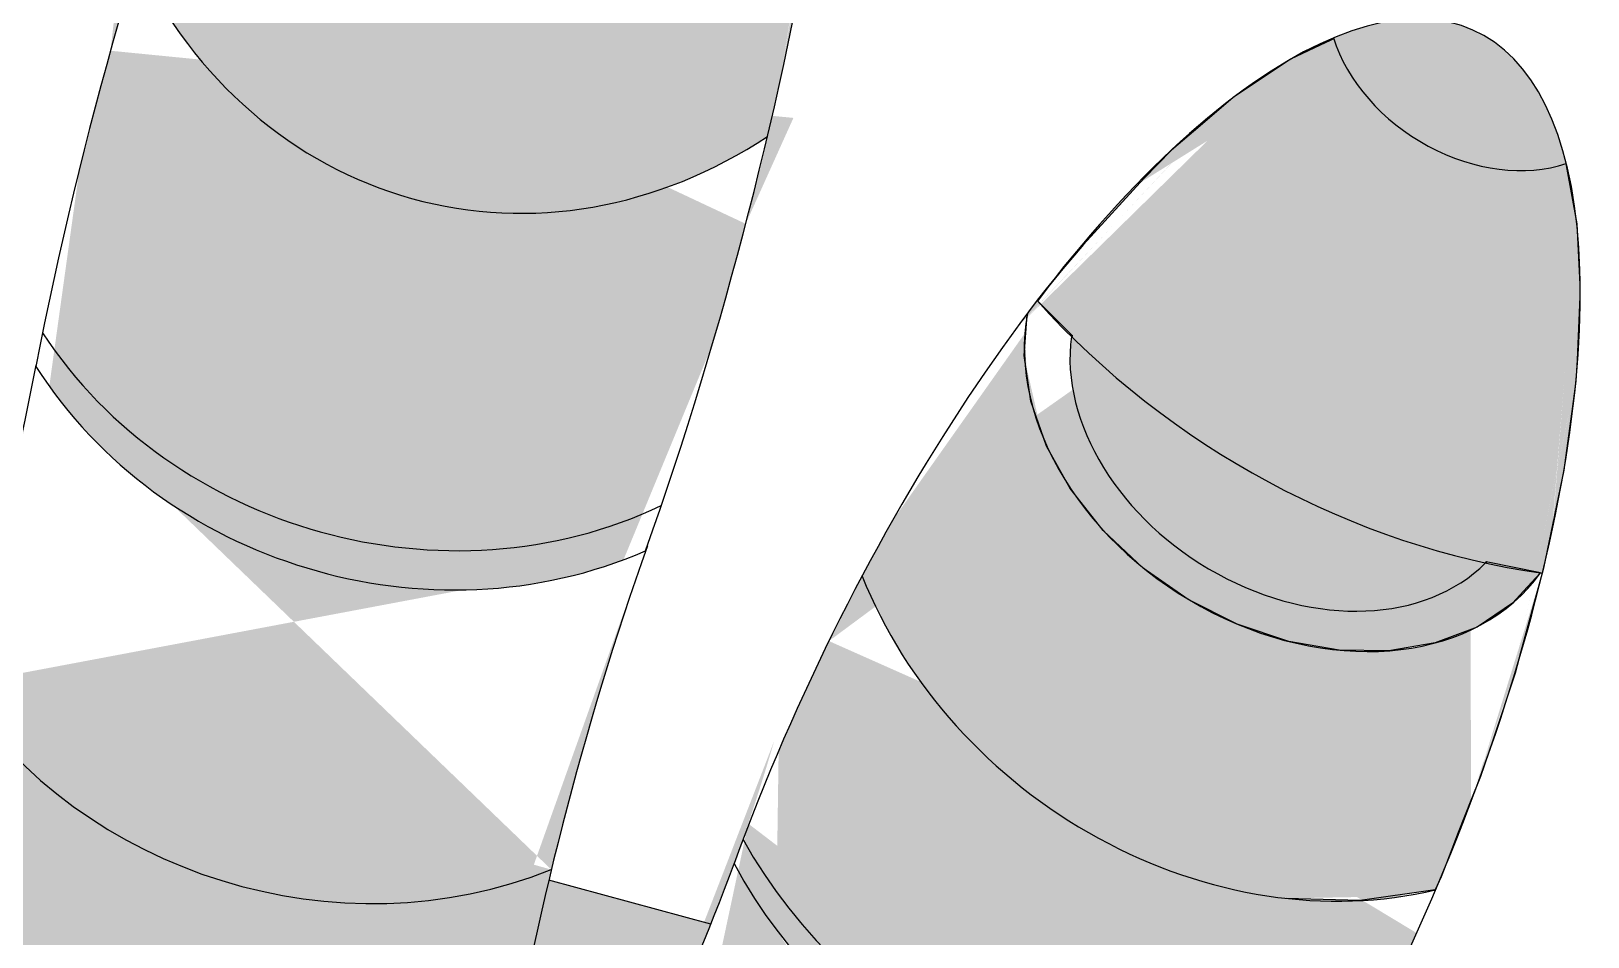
# Model space of a CAD drawing. Header units: inches. Extents: x 17.7 to 32.9, y 22.3 to 43.
# Drawn here: x 30.564 to 32.928, y 34.997 to 36.371 of the extents above; entities that cross this region are included whole.
import ezdxf

# ---------------------------------------------------------------- set-up
doc = ezdxf.new("R2010")
doc.units = ezdxf.units.IN
doc.header["$MEASUREMENT"] = 0

msp = doc.modelspace()

# ---------------------------------------------------------------- hatches: boundary and pattern name
h = msp.add_hatch(color=256)
h.set_gradient(color1=(153, 0, 3), color2=(56, 0, 1), rotation=165.00000000000003, tint=1, name='SPHERICAL')
edge = h.paths.add_edge_path()
edge.add_ellipse((31.15244933319133, 36.15616721486757), major_axis=(0.4575813577020323, 1.695765107874193), ratio=0.2846704711547859, start_angle=336.2757587215791, end_angle=383.7242412784213)
edge.add_arc((31.61003069089336, 37.85193232274175), 0.2500000000000012, 201.3206663573023, 308.4775185502756)
h.paths.add_polyline_path([(31.70544646260337, 36.85646438864667), (31.7054550350507, 36.85649563739099, -0.1854926248797012), (31.01439048799686, 37.04868096190045), (31.01438044245795, 37.04865144880419, 0.7780486543594181)])
edge = h.paths.add_edge_path()
edge.add_ellipse((31.15244933319133, 36.15616721486757), major_axis=(0.4575813577020323, 1.695765107874193), ratio=0.2846704711547859, start_angle=257.1263767518266, end_angle=276.2545685763989)
edge.add_ellipse((31.35005538547125, 36.88620886306467), major_axis=(-0.1898442475878472, -0.7736247227550257), ratio=0.8787592097383853, start_angle=313.232463481365, end_angle=403.6701154502542, ccw=False)
edge.add_ellipse((31.15244933319133, 36.15616721486757), major_axis=(0.4575813577020323, 1.695765107874193), ratio=0.2846704711547859, start_angle=443.4897693583332, end_angle=462.6025465902358)
edge.add_ellipse((31.17321064610989, 36.21554749682966), major_axis=(0.6761249393011375, -0.1812596658251167), ratio=0.8962577071082962, start_angle=225.1986090070495, end_angle=313.5301037131876)
edge = h.paths.add_edge_path()
edge.add_ellipse((31.04476774858257, 35.6801220633084), major_axis=(0.6761249393011375, -0.1812596658251167), ratio=0.8962577071082962, start_angle=225.2517149425126, end_angle=309.9203041082171, ccw=False)
edge.add_line((30.45340335527382, 35.3773552271094), (30.45190571294601, 35.37731766018275))
edge.add_arc((25.66293116787537, 36.81457992110303), 5.000000000000012, 338.6843756718105, 343.2945006401133, ccw=False)
edge.add_arc((30.78668791482798, 34.81530085152374), 0.500000000000001, 158.684375691349, 170.6691163212436)
edge.add_line((30.29330368230155, 34.89636871873576), (30.29330361652599, 34.89636831842049))
edge.add_arc((30.7866878628584, 34.81530053523169), 0.5000000000001416, 170.6691260787033, 350.6691260787371)
edge.add_arc((36.21391405424129, 33.92355176592049), 4.999999999999993, 166.4024655129901, 170.6690894491677, ccw=False)
h = msp.add_hatch(color=256)
h.set_gradient(color1=(214, 0, 4), color2=(173, 0, 3), rotation=149.99999999999997, tint=1, name='INVSPHERICAL')
edge = h.paths.add_edge_path()
edge.add_ellipse((31.15244933319133, 36.15616721486757), major_axis=(0.4575813577020323, 1.695765107874193), ratio=0.2846704711547859, start_angle=299.1933650738849, end_angle=336.2757587215791)
edge.add_arc((31.61003069089337, 37.85193232274175), 0.2500000000000011, 201.3206663573004, 308.4775185502727, ccw=False)
edge.add_ellipse((31.15244933319133, 36.15616721486757), major_axis=(0.4575813577020323, 1.695765107874193), ratio=0.2846704711547859, start_angle=383.7242412784213, end_angle=420.8066349261153)
edge.add_arc((31.61003069089335, 37.85193232274177), 1, 229.0189952590085, 275.475743900474)
edge.add_line((31.7054550350507, 36.85649563739099), (31.70581400566071, 36.85780417629172))
edge.add_line((31.70581400566071, 36.85780417629172), (31.70663928195448, 36.85660987241062))
edge.add_arc((31.61003069089334, 37.85193232274175), 1, 275.5439112043618, 280.7791896485699)
edge = h.paths.add_edge_path()
edge.add_ellipse((31.15244933319133, 36.15616721486757), major_axis=(0.4575813577020323, 1.695765107874193), ratio=0.2846704711547859, start_angle=276.2545685763989, end_angle=299.1933650738849)
edge.add_arc((31.61003069089385, 37.85193232274185), 1, 280.59820804842445, 280.77918964854007, ccw=False)
edge.add_arc((31.38428363716127, 37.04018820189376), 0.4440000000000009, 176.4760793437686, 337.320323297194, ccw=False)
edge.add_ellipse((31.15244933319133, 36.15616721486757), major_axis=(0.4575813577020323, 1.695765107874193), ratio=0.2846704711547859, start_angle=421.9926030537786, end_angle=443.4897693583332)
edge.add_ellipse((31.35005538547125, 36.88620886306467), major_axis=(-0.1898442475878472, -0.7736247227550257), ratio=0.8787592097383853, start_angle=313.2324634813651, end_angle=403.6701154502542)
edge = h.paths.add_edge_path()
edge.add_ellipse((31.16888684988817, 36.15592934665082), major_axis=(0.6761249393011375, -0.1812596658251167), ratio=0.8962577071082962, start_angle=224.2885867591593, end_angle=311.689469456595, ccw=False)
edge.add_arc((25.66293116787539, 36.81457992110309), 5.000000000000012, 343.3135159560713, 349.0234120231652, ccw=False)
edge.add_ellipse((31.04476774858257, 35.6801220633084), major_axis=(0.6761249393011375, -0.1812596658251167), ratio=0.8962577071082962, start_angle=225.1986090070495, end_angle=225.2517149425126)
edge.add_ellipse((31.04476774858257, 35.6801220633084), major_axis=(0.6761249393011375, -0.1812596658251167), ratio=0.8962577071082962, start_angle=225.2517149425126, end_angle=309.9203041082171)
edge.add_arc((36.21391405424141, 33.92355176592101), 4.999999999999993, 160.6182262500479, 166.4024655129972, ccw=False)
h = msp.add_hatch(color=256)
h.set_gradient(color1=(148, 0, 2), color2=(77, 0, 1), tint=1)
edge = h.paths.add_edge_path()
edge.add_line((28.80901037466554, 37.33915419552921), (28.80897737980947, 37.33922010546117))
edge.add_arc((28.29999999999997, 38.19999999999998), 1.000000000000001, 295.4763103457643, 300.5957375051677, ccw=False)
edge.add_arc((28.3655, 37.36000000000001), 0.3700000000000004, 198.6836931100809, 350.2336759493178, ccw=False)
edge.add_arc((28.29999999999989, 38.20000000000003), 1.000000000000001, 249.0189952590137, 253.44105871364349, ccw=False)
edge.add_ellipse((28.45, 36.45), major_axis=(-0.1500000000000022, 1.75), ratio=0.2846704711547859, start_angle=420.8066349261153, end_angle=421.9926030537781)
edge.add_arc((28.3655, 37.36), 0.4440000000000017, 196.4760793437671, 357.3089733168735)
edge = h.paths.add_edge_path()
edge.add_ellipse((29.98218565656081, 37.5364072560449), major_axis=(0.06810481528101389, 0.3862416007313854), ratio=0.9433962264150799, start_angle=108.6836931100843, end_angle=260.2328243998436, ccw=False)
edge.add_ellipse((30.07229708613315, 38.42465403496416), major_axis=(0.1840670683269429, 1.043896218192941), ratio=0.943396226415092, start_angle=159.0189952590085, end_angle=163.4410587136366, ccw=False)
edge.add_ellipse((29.89790087951283, 36.57178842647647), major_axis=(0.17582822830463, 1.852737429251853), ratio=0.2687706231377064, start_angle=420.9713209795909, end_angle=422.1572891072536)
edge.add_line((29.53970692185335, 37.47888896348523), (29.53987814525895, 37.47798018206739))
edge.add_line((29.53987814525895, 37.47798018206739), (29.53989915317787, 37.47797870195097))
edge.add_line((29.53989915317787, 37.47797870195097), (29.53988806418965, 37.47792753657845))
edge.add_line((29.53988806418965, 37.47792753657845), (29.54073237230993, 37.47344630617594))
edge.add_line((29.54073237230993, 37.47344630617594), (29.5554241931576, 37.39490481891841))
edge.add_ellipse((29.98218565656081, 37.5364072560449), major_axis=(0.08172577833717275, 0.4634899208776639), ratio=0.9433962264150948, start_angle=116.9717150675466, end_angle=117.3746005579184)
edge.add_line((29.55631707548966, 37.39175783463553), (29.58677715716529, 37.31288479458861))
edge.add_ellipse((29.98218565656081, 37.5364072560449), major_axis=(0.08172577833717275, 0.4634899208776639), ratio=0.9433962264150948, start_angle=127.8508675907438, end_angle=128.0052724763748)
edge.add_line((29.58732773086799, 37.31177185509562), (29.63111518157274, 37.24053236703319))
edge.add_ellipse((29.98218565656081, 37.5364072560449), major_axis=(0.08172577833717275, 0.4634899208776639), ratio=0.9433962264150948, start_angle=138.473203822849, end_angle=138.9218991803102)
edge.add_line((29.63326515388627, 37.23768307316853), (29.68753154924807, 37.17827829535217))
edge.add_ellipse((29.98218565656081, 37.5364072560449), major_axis=(0.08172577833717275, 0.4634899208776639), ratio=0.9433962264150948, start_angle=149.1034751489639, end_angle=149.8456200048022)
edge.add_line((29.69187257634276, 37.17436875319262), (29.75262826429327, 37.12919455451112))
edge.add_ellipse((29.98218565656081, 37.5364072560449), major_axis=(0.08172577833717275, 0.4634899208776639), ratio=0.9433962264150948, start_angle=159.518449096203, end_angle=160.8895372113059)
edge.add_line((29.76181086145136, 37.12370239715899), (29.82846915049067, 37.09234481316584))
edge.add_ellipse((29.98218565656081, 37.5364072560449), major_axis=(0.08172577833717275, 0.4634899208776639), ratio=0.9433962264150948, start_angle=170.3705186679232, end_angle=171.5586115724952)
edge.add_line((29.83715731592168, 37.08925659487245), (29.90921560487741, 37.07146892955828))
edge.add_ellipse((29.98218565656081, 37.5364072560449), major_axis=(0.08172577833717275, 0.4634899208776639), ratio=0.9433962264150948, start_angle=181.1452460345407, end_angle=182.2238138032959)
edge.add_line((29.91748827610324, 37.07027468790523), (29.99298799512643, 37.06700786640705))
edge.add_ellipse((29.98218565656081, 37.5364072560449), major_axis=(0.08172577833717275, 0.4634899208776639), ratio=0.9433962264150948, start_angle=191.9783363533737, end_angle=192.6027485394282)
edge.add_line((29.99783357021104, 37.06726211624996), (30.07470996144538, 37.07886466244591))
edge.add_ellipse((29.98218565656081, 37.5364072560449), major_axis=(0.08172577833717275, 0.4634899208776639), ratio=0.9433962264150948, start_angle=202.592028283837, end_angle=203.240445108136)
edge.add_line((30.07962793536946, 37.08010343050061), (30.15495586363047, 37.10716077343447))
edge.add_ellipse((29.98218565656081, 37.5364072560449), major_axis=(0.08172577833717275, 0.4634899208776639), ratio=0.9433962264150948, start_angle=213.441723008909, end_angle=214.0867115538923)
edge.add_line((30.15955917828295, 37.10933903991268), (30.22793410555843, 37.15001400774586))
edge.add_ellipse((29.98218565656081, 37.5364072560449), major_axis=(0.08172577833717275, 0.4634899208776639), ratio=0.9433962264150948, start_angle=224.1226783425245, end_angle=225.1021878571979)
edge.add_line((30.23423663151743, 37.1546405029317), (30.29097650862639, 37.20477319067589))
edge.add_ellipse((29.98218565656081, 37.5364072560449), major_axis=(0.08172577833717275, 0.4634899208776639), ratio=0.9433962264150948, start_angle=234.5489148750782, end_angle=236.0240029339695)
edge.add_line((30.299116497344, 37.21345129888952), (30.34656423626032, 37.27463099881831))
edge.add_ellipse((29.98218565656081, 37.5364072560449), major_axis=(0.08172577833717275, 0.4634899208776639), ratio=0.9433962264150948, start_angle=245.586344861762, end_angle=246.4033665524805)
edge.add_line((30.35016536332006, 37.28022128232639), (30.38762422647261, 37.35168168041602))
edge.add_ellipse((29.98218565656081, 37.5364072560449), major_axis=(0.08172577833717275, 0.4634899208776639), ratio=0.9433962264150948, start_angle=256.2937340090605, end_angle=257.2051871211553)
edge.add_line((30.39048399873282, 37.35857732150463), (30.41501870325912, 37.43717231511543))
edge.add_ellipse((29.98218565656081, 37.5364072560449), major_axis=(0.08172577833717275, 0.4634899208776639), ratio=0.9433962264150948, start_angle=267.2516767092524, end_angle=267.3117790055234)
edge.add_line((30.4151260882936, 37.43765412549578), (30.41510940086751, 37.43770968335837))
edge.add_ellipse((30.07229708613315, 38.42465403496416), major_axis=(0.1840670683269429, 1.043896218192941), ratio=0.943396226415092, start_angle=205.4763103457618, end_angle=210.5962655935312, ccw=False)
edge = h.paths.add_edge_path()
edge.add_arc((31.61003069089336, 37.85193232274177), 1, 229.0189952590081, 233.4410587136372, ccw=False)
edge.add_ellipse((31.15244933319133, 36.15616721486757), major_axis=(0.457581357702032, 1.695765107874192), ratio=0.2846704711547859, start_angle=420.8066349261153, end_angle=421.9926030537786)
edge.add_arc((31.38428363716127, 37.04018820189375), 0.4440000000000008, 176.4760793437677, 337.301155639461)
edge.add_line((31.79389400472129, 36.86885418079068), (31.79390254649231, 36.86898209983187))
edge.add_arc((31.61003069089335, 37.85193232274175), 1.000000000000001, 275.4763103457629, 280.59536623205, ccw=False)
edge.add_arc((31.38428363716127, 37.04018820189376), 0.3700000000000003, 178.6836931100766, 330.2336759493217, ccw=False)
edge = h.paths.add_edge_path()
edge.add_ellipse((29.91418622452218, 36.57472750229577), major_axis=(0.7006242121594157, 0.006015944113945552), ratio=0.9482711689793467, start_angle=296.3214451220647, end_angle=296.6474810949239)
edge.add_line((30.23351493284124, 35.98361263296236), (30.33241737036209, 36.04203427318625))
edge.add_ellipse((29.91418622452218, 36.57472750229577), major_axis=(0.7006242121594157, 0.006015944113945552), ratio=0.9482711689793467, start_angle=306.1831814813714, end_angle=306.2060483626095)
edge.add_ellipse((29.89790087951283, 36.57178842647647), major_axis=(0.17582822830463, 1.852737429251853), ratio=0.2687706231377064, start_angle=254.8573120862461, end_angle=255.1283950822566)
edge.add_ellipse((29.89790087951283, 36.57178842647647), major_axis=(0.17582822830463, 1.852737429251853), ratio=0.2687706231377064, start_angle=255.1283950822566, end_angle=257.2910628053024)
edge.add_ellipse((29.90869085190818, 36.63758841714294), major_axis=(0.7006242121594168, 0.00601594411398119), ratio=0.9482711689793543, start_angle=219.7151879130607, end_angle=308.0466826191991, ccw=False)
edge.add_ellipse((29.89790087951283, 36.57178842647647), major_axis=(0.17582822830463, 1.852737429251853), ratio=0.2687706231377064, start_angle=462.7672326437113, end_angle=464.4432594083426)
edge.add_ellipse((24.36433315309946, 36.19257178335894), major_axis=(0.9203353416349598, 5.219481090964472), ratio=0.9433962264151275, start_angle=279.02582078711373, end_angle=279.0423749736925, ccw=False)
edge.add_line((29.37180265890453, 36.15467579723179), (29.37180276313574, 36.15467579455075))
edge.add_ellipse((29.89790087951283, 36.57178842647647), major_axis=(0.17582822830463, 1.852737429251853), ratio=0.2687706231377064, start_angle=464.4432594083426, end_angle=464.4917827192125)
edge.add_line((29.37178339686299, 36.15391117680412), (29.41183430286617, 36.11437739570807))
edge.add_line((29.41183430286617, 36.11437739570807), (29.45264008288093, 36.07444787720851))
edge.add_ellipse((29.91418622452218, 36.57472750229577), major_axis=(0.7006242121594157, 0.006015944113945552), ratio=0.9482711689793467, start_angle=228.329458558702, end_angle=228.7534350623995)
edge.add_line((29.45655344476171, 36.07122628387399), (29.54653322465516, 36.00882035388374))
edge.add_ellipse((29.91418622452218, 36.57472750229577), major_axis=(0.7006242121594157, 0.006015944113945552), ratio=0.9482711689793467, start_angle=237.8831996222821, end_angle=238.7385242263372)
edge.add_line((29.55547762094146, 36.00368676860471), (29.6514416030043, 35.95857749968428))
edge.add_ellipse((29.91418622452218, 36.57472750229577), major_axis=(0.7006242121594157, 0.006015944113945552), ratio=0.9482711689793467, start_angle=247.5090119774693, end_angle=248.7827116686873)
edge.add_line((29.66594425657221, 35.95320390973447), (29.76864674171123, 35.92478925880199))
edge.add_line((29.76864674171123, 35.92478925880199), (29.88452373255143, 35.91088881890236))
edge.add_ellipse((29.91418622452218, 36.57472750229577), major_axis=(0.7006242121594157, 0.006015944113945552), ratio=0.9482711689793467, start_angle=267.1070968220811, end_angle=267.6521654468468)
edge.add_line((29.89118442709863, 35.91065703312795), (30.00550581801176, 35.91606530723912))
edge.add_ellipse((29.91418622452218, 36.57472750229577), major_axis=(0.7006242121594157, 0.006015944113945552), ratio=0.9482711689793467, start_angle=277.022496132369, end_angle=277.1346784760684)
edge.add_line((30.00686577373035, 35.91623729807399), (30.12117693672256, 35.94015374403149))
edge.add_ellipse((29.91418622452218, 36.57472750229577), major_axis=(0.7006242121594157, 0.006015944113945552), ratio=0.9482711689793467, start_angle=286.7166767833056, end_angle=286.8936296583241)
edge.add_line((30.12324324810496, 35.94076476623447), (30.22996097838335, 35.98189601740923))
edge = h.paths.add_edge_path()
edge.add_ellipse((31.17321064610989, 36.21554749682966), major_axis=(0.6761249393011375, -0.1812596658251167), ratio=0.8962577071082962, start_angle=225.1986090070495, end_angle=313.5301037131876, ccw=False)
edge.add_ellipse((31.15244933319133, 36.15616721486757), major_axis=(0.457581357702032, 1.695765107874192), ratio=0.2846704711547859, start_angle=462.6025465902358, end_angle=464.2785733691545)
edge.add_ellipse((31.15244933319133, 36.15616721486757), major_axis=(0.457581357702032, 1.695765107874192), ratio=0.2846704711547859, start_angle=464.2785733691545, end_angle=464.3341602836891)
edge.add_ellipse((31.16888684988817, 36.15592934665082), major_axis=(0.6761249393011375, -0.1812596658251167), ratio=0.8962577071082962, start_angle=224.2885867591593, end_angle=311.689469456595)
edge.add_ellipse((31.15244933319133, 36.15616721486757), major_axis=(0.457581357702032, 1.695765107874192), ratio=0.2846704711547859, start_angle=254.6926260327705, end_angle=254.9637090287952)
edge.add_ellipse((31.15244933319133, 36.15616721486757), major_axis=(0.457581357702032, 1.695765107874192), ratio=0.2846704711547859, start_angle=254.9637090287952, end_angle=257.1263767518266)
edge = h.paths.add_edge_path()
edge.add_ellipse((28.46552756886565, 36.45539843880858), major_axis=(0.6973440730752684, 0.0609199782238522), ratio=0.8962577071082961, start_angle=224.2885867591593, end_angle=311.689469456595)
edge.add_ellipse((28.45, 36.45), major_axis=(-0.1500000000000022, 1.75), ratio=0.2846704711547859, start_angle=254.6926260327705, end_angle=254.963709028795)
edge.add_ellipse((28.45, 36.45), major_axis=(-0.1500000000000022, 1.75), ratio=0.2846704711547859, start_angle=254.963709028795, end_angle=257.1263767518264)
edge.add_ellipse((28.4492, 36.5129), major_axis=(0.6973440730752684, 0.0609199782238522), ratio=0.8962577071082961, start_angle=225.1986090070495, end_angle=313.5301037131876, ccw=False)
edge.add_ellipse((28.45, 36.45), major_axis=(-0.1500000000000022, 1.75), ratio=0.2846704711547859, start_angle=462.6025465902357, end_angle=464.2785733641869)
edge.add_ellipse((28.45, 36.45), major_axis=(-0.1500000000000022, 1.75), ratio=0.2846704711547859, start_angle=464.2785733641869, end_angle=464.3341602836891)
edge = h.paths.add_edge_path()
edge.add_ellipse((32.22236120916646, 35.21430731986135), major_axis=(-0.6017983974338709, 0.3567287680855671), ratio=0.6729943838193131, start_angle=48.772481190546785, end_angle=137.1039758966853, ccw=False)
edge.add_ellipse((32.19804070635318, 35.17387671551378), major_axis=(0.5585794940805575, 1.197438651256148), ratio=0.3772652953896755, start_angle=461.3511992915173, end_angle=463.0828129849708)
edge.add_ellipse((32.21335438410872, 35.16908195946053), major_axis=(-0.6017983974338709, 0.3567287680855596), ratio=0.6729943838193079, start_angle=47.86245894265577, end_angle=135.263341640092)
edge.add_ellipse((32.19804070635318, 35.17387671551378), major_axis=(0.5585794940805575, 1.197438651256148), ratio=0.3772652953896755, start_angle=253.4412787340522, end_angle=253.7123617299953)
edge.add_ellipse((32.19804070635318, 35.17387671551378), major_axis=(0.5585794940805575, 1.197438651256148), ratio=0.3772652953896755, start_angle=253.7123617299953, end_angle=255.8750294531081)
h = msp.add_hatch(color=256)
h.set_gradient(color1=(153, 0, 3), color2=(56, 0, 1), rotation=165.00000000000003, tint=1, name='SPHERICAL')
edge = h.paths.add_edge_path()
edge.add_ellipse((32.19804070635318, 35.17387671551378), major_axis=(0.5585794940805575, 1.197438651256148), ratio=0.3772652953896755, start_angle=335.0244114228595, end_angle=382.472893979703)
edge.add_ellipse((32.76635252623579, 36.36642773135407), major_axis=(-0.2120120240390935, 0.1324798160583211), ratio=0.750000000000007, start_angle=41.32066635731548, end_angle=148.4775185502756)
edge = h.paths.add_edge_path()
edge.add_ellipse((32.76635252623579, 36.36642773135407), major_axis=(-0.8480480961564312, 0.529919264233213), ratio=0.7499999999999934, start_angle=73.44210601297522, end_angle=115.4761710531966, ccw=False)
edge.add_line((32.14371382776422, 35.90778516217316), (32.14369291502869, 35.90773784732126))
edge.add_ellipse((32.48805054006712, 35.79744771896824), major_axis=(-0.3137777955778759, 0.1960701277662843), ratio=0.7499999999999998, start_angle=18.69570610692612, end_angle=170.2329809880955)
edge.add_line((32.77233401771831, 35.5642970110626), (32.77233414430791, 35.5642999186207))
edge = h.paths.add_edge_path()
edge.add_ellipse((32.44327599634377, 35.68710833237232), major_axis=(-0.5614920384341205, 0.4212053542326567), ratio=0.8488210120872458, start_angle=54.434984946317115, end_angle=144.872636915206, ccw=False)
edge.add_ellipse((32.19804070635318, 35.17387671551378), major_axis=(0.5585794940805575, 1.197438651256148), ratio=0.3772652953896755, start_angle=442.2384220596149, end_angle=461.3511992915173)
edge.add_ellipse((32.22236120916646, 35.21430731986135), major_axis=(-0.6017983974338709, 0.3567287680855671), ratio=0.6729943838193131, start_angle=48.77248119054689, end_angle=137.1039758966853)
edge.add_ellipse((32.19804070635318, 35.17387671551378), major_axis=(0.5585794940805575, 1.197438651256148), ratio=0.3772652953896755, start_angle=255.8750294531081, end_angle=275.003221277681)
h = msp.add_hatch(color=256)
h.set_gradient(color1=(255, 5, 9), color2=(148, 0, 2), tint=1, name='SPHERICAL')
edge = h.paths.add_edge_path()
edge.add_line((32.91548594489449, 35.98664167522536), (32.91119444194536, 36.07713513257471))
edge.add_ellipse((32.19804070635318, 35.17387671551378), major_axis=(0.5585794940805575, 1.197438651256148), ratio=0.3772652953896755, start_angle=327.9608535398089, end_angle=328.1868206702816)
edge.add_line((32.91084728565376, 36.08033791540233), (32.89502453921786, 36.16721400336336))
edge.add_line((32.89502453921786, 36.16721400336336), (32.89447908948858, 36.17014268140014))
edge.add_ellipse((32.76635252623579, 36.36642773135407), major_axis=(-0.2120120240390935, 0.1324798160583211), ratio=0.750000000000007, start_angle=41.69993346080918, end_angle=148.2868918046138, ccw=False)
edge.add_line((32.54195898008309, 36.35956483517126), (32.53969554294964, 36.35848694035692))
edge.add_line((32.53969554294964, 36.35848694035692), (32.53465096119052, 36.35609142101671))
edge.add_line((32.53465096119052, 36.35609142101671), (32.52982693067304, 36.35380595606025))
edge.add_line((32.52982693067304, 36.35380595606025), (32.4765697191081, 36.3285459510065))
edge.add_ellipse((32.19804070635318, 35.17387671551378), major_axis=(0.5585794940805575, 1.197438651256148), ratio=0.3772652953896755, start_angle=382.472893979703, end_angle=395.466078994386, ccw=False)
edge.add_line((32.47631129092876, 36.32839676566658), (32.39086493243145, 36.27141309304687))
edge.add_ellipse((32.19804070635318, 35.17387671551378), major_axis=(0.5585794940805575, 1.197438651256148), ratio=0.3772652953896755, start_angle=395.466078994386, end_angle=395.7337148861376)
edge.add_line((32.38763026578819, 36.26895744763794), (32.33935413860247, 36.22762404142583))
edge.add_line((32.33935413860247, 36.22762404142583), (32.29575547878952, 36.19055081882061))
edge.add_line((32.29575547878952, 36.19055081882061), (32.25362645679595, 36.14780770155256))
edge.add_line((32.25362645679595, 36.14780770155256), (32.1620946069718, 36.0472384555952))
edge.add_line((32.1620946069718, 36.0472384555952), (32.14822115449584, 36.03102942925133))
edge.add_line((32.14822115449584, 36.03102942925133), (32.13079403364437, 36.01037621060469))
edge.add_line((32.13079403364437, 36.01037621060469), (32.10827409560373, 35.98348229746197))
edge.add_line((32.10827409560373, 35.98348229746197), (32.0922033730172, 35.96171572711542))
edge.add_line((32.0922033730172, 35.96171572711542), (32.14461688888706, 35.9099196333469))
edge.add_line((32.14461688888706, 35.9099196333469), (32.14467576897255, 35.91005329972092))
edge.add_line((32.14467576897255, 35.91005329972092), (32.14461796286736, 35.90991857201791))
edge.add_line((32.14461796286736, 35.90991857201791), (32.1446438763009, 35.90989296384011))
edge.add_line((32.1446438763009, 35.90989296384011), (32.14468688643737, 35.90998669754605))
edge.add_line((32.14468688643737, 35.90998669754605), (32.14465976016496, 35.90992532462973))
edge.add_line((32.14465976016496, 35.90992532462973), (32.14464523448611, 35.90989162165409))
edge.add_line((32.14464523448611, 35.90989162165409), (32.14563947115334, 35.90890909692187))
edge.add_line((32.14563947115334, 35.90890909692187), (32.1442499418005, 35.90897445007851))
edge.add_line((32.1442499418005, 35.90897445007851), (32.14373046058549, 35.90776913203964))
edge.add_ellipse((32.76635252623579, 36.36642773135407), major_axis=(-0.8480480961564312, 0.529919264233213), ratio=0.7499999999999934, start_angle=73.44210601297522, end_angle=115.4763103457626)
edge.add_ellipse((32.76635252623579, 36.36642773135407), major_axis=(-0.8480480961564312, 0.529919264233213), ratio=0.7499999999999934, start_angle=115.4763103457626, end_angle=120.5982080510089)
edge.add_ellipse((32.76635252623579, 36.36642773135407), major_axis=(-0.8480480961564312, 0.529919264233213), ratio=0.7499999999999934, start_angle=120.5982080510089, end_angle=120.7791896485684)
edge.add_ellipse((32.19804070635318, 35.17387671551378), major_axis=(0.5585794940805575, 1.197438651256148), ratio=0.3772652953896755, start_angle=297.9420177751664, end_angle=298.3275045613636)
edge.add_line((32.86074731103857, 35.55657696360302), (32.89129823021911, 35.7050158069241))
edge.add_line((32.89129823021911, 35.7050158069241), (32.90448160742775, 35.8016379933181))
edge.add_line((32.90448160742775, 35.8016379933181), (32.90968865121345, 35.83955684593074))
edge.add_ellipse((32.19804070635318, 35.17387671551378), major_axis=(0.5585794940805575, 1.197438651256148), ratio=0.3772652953896755, start_angle=313.1771592584963, end_angle=313.257986294259)
edge.add_line((32.90982650895981, 35.84099145123495), (32.91152349340586, 35.87265053186617))
edge.add_line((32.91152349340586, 35.87265053186617), (32.91588222252514, 35.96803898323488))
edge.add_line((32.91588222252514, 35.96803898323488), (32.91548594489449, 35.98664167522536))
h.paths.add_polyline_path([(32.85597415925081, 35.54939393728942), (32.85597115384507, 35.54939330205034), (32.85602887145759, 35.54938147222079)], flags=16)
h.paths.add_polyline_path([(32.77462155354864, 35.56597919929424), (32.77357690717989, 35.5652177554126), (32.77335536971125, 35.56606173325063), (32.77329503466849, 35.56624965771795)], flags=16)
h.paths.add_polyline_path([(32.85863813228243, 35.54889958094954), (32.85862639607723, 35.54885696501823), (32.8586266966318, 35.54885723017384), (32.85863757545395, 35.54889746980751)], flags=16)
edge = h.paths.add_edge_path()
edge.add_line((32.39626474022242, 35.47123440231753), (32.39554143436051, 35.47147697537827))
edge.add_line((32.39554143436051, 35.47147697537827), (32.39483236696565, 35.4718349155147))
edge.add_ellipse((32.48805054006712, 35.79744771896824), major_axis=(-0.376533354693466, 0.2352841533195153), ratio=0.7500000000000078, start_angle=91.7213950848095, end_angle=102.15601162812032, ccw=False)
edge.add_line((32.32297793147362, 35.50810732999303), (32.32103068322504, 35.50909030891534))
edge.add_line((32.32103068322504, 35.50909030891534), (32.31914459723366, 35.51040381723284))
edge.add_ellipse((32.48805054006712, 35.79744771896824), major_axis=(-0.376533354693466, 0.2352841533195153), ratio=0.7500000000000078, start_angle=81.24920530116941, end_angle=91.1446664410197, ccw=False)
edge.add_line((32.25635687084169, 35.55413045601293), (32.25291705487372, 35.55652601321727))
edge.add_line((32.25291705487372, 35.55652601321727), (32.24979406809918, 35.55944508915288))
edge.add_ellipse((32.48805054006712, 35.79744771896824), major_axis=(-0.376533354693466, 0.2352841533195153), ratio=0.7500000000000078, start_angle=70.61318850708722, end_angle=80.15314719284959, ccw=False)
edge.add_line((32.19660505272008, 35.60916120582289), (32.19211897143802, 35.61335437501049))
edge.add_line((32.19211897143802, 35.61335437501049), (32.18820978733135, 35.61830189166729))
edge.add_ellipse((32.48805054006712, 35.79744771896824), major_axis=(-0.376533354693466, 0.2352841533195153), ratio=0.7500000000000078, start_angle=60.02480096208302, end_angle=68.96804094435612, ccw=False)
edge.add_line((32.14706531219173, 35.67037489987867), (32.1416791630041, 35.67719168366123))
edge.add_line((32.1416791630041, 35.67719168366123), (32.13729732069999, 35.68508704303269))
edge.add_ellipse((32.48805054006712, 35.79744771896824), major_axis=(-0.376533354693466, 0.2352841533195153), ratio=0.7500000000000078, start_angle=49.53358033816693, end_angle=57.59901935975972, ccw=False)
edge.add_line((32.10942878718821, 35.73530155828769), (32.10611649383199, 35.74126976630944))
edge.add_line((32.10611649383199, 35.74126976630944), (32.1042402058658, 35.7466542386397))
edge.add_ellipse((32.48805054006712, 35.79744771896824), major_axis=(-0.376533354693466, 0.2352841533195153), ratio=0.7500000000000078, start_angle=38.29914561265667, end_angle=47.74262231665409, ccw=False)
edge.add_line((32.08318650718618, 35.80707303363902), (32.08233480131914, 35.80951721425376))
edge.add_line((32.08233480131914, 35.80951721425376), (32.08198408159128, 35.81186225441395))
edge.add_ellipse((32.48805054006712, 35.79744771896824), major_axis=(-0.376533354693466, 0.2352841533195153), ratio=0.7500000000000078, start_angle=27.742868142777297, end_angle=37.55221247341939, ccw=False)
edge.add_line((32.07265700674901, 35.8742264824416), (32.07196158470185, 35.8788763281711))
edge.add_line((32.07196158470185, 35.8788763281711), (32.07230565054267, 35.88334190367489))
edge.add_ellipse((32.48805054006712, 35.79744771896824), major_axis=(-0.376533354693466, 0.2352841533195153), ratio=0.7500000000000078, start_angle=16.87632349362468, end_angle=26.285821270836095, ccw=False)
edge.add_ellipse((32.48805054006712, 35.79744771896824), major_axis=(-0.376533354693466, 0.2352841533195153), ratio=0.7500000000000078, start_angle=16.476079343888784, end_angle=16.87632349362468, ccw=False)
edge.add_ellipse((32.19804070635318, 35.17387671551378), major_axis=(0.5585794940805575, 1.197438651256148), ratio=0.3772652953896755, start_angle=420.7412557550601, end_angle=442.2384220596149)
edge.add_ellipse((32.44327599634377, 35.68710833237232), major_axis=(-0.5614920384341205, 0.4212053542326567), ratio=0.8488210120872458, start_angle=54.43498494631708, end_angle=144.872636915206)
edge.add_line((32.46958559758434, 35.05546478147353), (32.58210861804509, 35.05243911422281))
edge.add_line((32.58210861804509, 35.05243911422281), (32.69621178530725, 35.06832965394705))
edge.add_line((32.69621178530725, 35.06832965394705), (32.70509094457935, 35.08806206311181))
edge.add_line((32.70509094457935, 35.08806206311181), (32.71321804659353, 35.1087880563344))
edge.add_line((32.71321804659353, 35.1087880563344), (32.73112053819287, 35.15515534747693))
edge.add_line((32.73112053819287, 35.15515534747693), (32.75032213830337, 35.20401434397776))
edge.add_line((32.75032213830337, 35.20401434397776), (32.76453710913366, 35.23974884644409))
edge.add_ellipse((32.19804070635318, 35.17387671551378), major_axis=(0.5585794940805575, 1.197438651256148), ratio=0.3772652953896755, start_angle=283.086768645758, end_angle=283.1339308883358)
edge.add_line((32.76490056538226, 35.24074815652256), (32.78352906688864, 35.29490889663537))
edge.add_line((32.78352906688864, 35.29490889663537), (32.81186371907319, 35.37982623871783))
edge.add_ellipse((32.19804070635318, 35.17387671551378), major_axis=(0.5585794940805575, 1.197438651256148), ratio=0.3772652953896755, start_angle=289.7333362697485, end_angle=290.956825636069)
edge.add_line((32.81969342584846, 35.40536511184197), (32.82587360544583, 35.4300584927005))
edge.add_line((32.82587360544583, 35.4300584927005), (32.85861404934148, 35.54883914734916))
edge.add_ellipse((32.76635252623579, 36.36642773135407), major_axis=(-0.8480480961564312, 0.529919264233213), ratio=0.7499999999999934, start_angle=120.59873251423119, end_angle=120.7636723738544, ccw=False)
edge.add_line((32.85594386608537, 35.54921496351627), (32.85590641517297, 35.54918120482685))
edge.add_line((32.85590641517297, 35.54918120482685), (32.85587160314826, 35.54914740659726))
edge.add_ellipse((32.48805054006712, 35.79744771896824), major_axis=(-0.376533354693466, 0.2352841533195153), ratio=0.7500000000000078, start_angle=166.6591716746791, end_angle=177.3053928142434, ccw=False)
edge.add_line((32.81370537139787, 35.50335090965257), (32.81345793494208, 35.50308324826977))
edge.add_line((32.81345793494208, 35.50308324826977), (32.8131408795596, 35.50287093741346))
edge.add_ellipse((32.48805054006712, 35.79744771896824), major_axis=(-0.376533354693466, 0.2352841533195153), ratio=0.7500000000000078, start_angle=156.2238589306942, end_angle=166.5342655491059, ccw=False)
edge.add_line((32.76148299657337, 35.46827909643515), (32.75958951295883, 35.4670111566687))
edge.add_line((32.75958951295883, 35.4670111566687), (32.75732642727756, 35.46614995365057))
edge.add_ellipse((32.48805054006712, 35.79744771896824), major_axis=(-0.376533354693466, 0.2352841533195153), ratio=0.7500000000000078, start_angle=145.2886202005509, end_angle=155.4680200144488, ccw=False)
edge.add_line((32.69708696340687, 35.4432262046624), (32.69614887488054, 35.44286922097556))
edge.add_line((32.69614887488054, 35.44286922097556), (32.69512758042768, 35.44269724901036))
edge.add_ellipse((32.48805054006712, 35.79744771896824), major_axis=(-0.376533354693466, 0.2352841533195153), ratio=0.7500000000000078, start_angle=134.5614919281145, end_angle=144.9768088213648, ccw=False)
edge.add_line((32.62652475514822, 35.43114547503396), (32.62556110987952, 35.43098321039992))
edge.add_line((32.62556110987952, 35.43098321039992), (32.62454256151954, 35.43099602918039))
edge.add_ellipse((32.48805054006712, 35.79744771896824), major_axis=(-0.376533354693466, 0.2352841533195153), ratio=0.7500000000000078, start_angle=123.74344200204399, end_angle=134.2720990470816, ccw=False)
edge.add_line((32.55047048993723, 35.43192825160848), (32.55023604069498, 35.43193120223263))
edge.add_line((32.55023604069498, 35.43193120223263), (32.54999226041524, 35.43197360555651))
edge.add_ellipse((32.48805054006712, 35.79744771896824), major_axis=(-0.376533354693466, 0.2352841533195153), ratio=0.7500000000000078, start_angle=113.26478864552129, end_angle=123.67679950350771, ccw=False)
edge.add_line((32.47465928420809, 35.44507707969142), (32.47383143978468, 35.44522107556859))
edge.add_line((32.47383143978468, 35.44522107556859), (32.47302936718218, 35.44549006441047))
edge.add_ellipse((32.48805054006712, 35.79744771896824), major_axis=(-0.376533354693466, 0.2352841533195153), ratio=0.7500000000000078, start_angle=102.35844450951822, end_angle=113.040077996468, ccw=False)
edge = h.paths.add_edge_path()
edge.add_ellipse((32.21335438410872, 35.16908195946053), major_axis=(-0.6017983974338709, 0.3567287680855596), ratio=0.6729943838193079, start_angle=47.86245894265579, end_angle=135.263341640092, ccw=False)
edge.add_ellipse((27.13214165505766, 37.22612155242026), major_axis=(-4.240240480782163, 2.649596321165972), ratio=0.749999999999965, start_angle=187.5320714133482, end_angle=189.0426178938574, ccw=False)
edge.add_ellipse((27.13214165505766, 37.22612155242026), major_axis=(-4.240240480782163, 2.649596321165972), ratio=0.749999999999965, start_angle=183.2653218759385, end_angle=187.5320714133482, ccw=False)
edge.add_ellipse((32.05787901178112, 34.8332714366862), major_axis=(-0.6017983974338711, 0.3567287680855692), ratio=0.6729943838192981, start_angle=48.77248119054702, end_angle=48.95428486868747)
edge.add_ellipse((32.05787901178112, 34.8332714366862), major_axis=(-0.6017983974338711, 0.3567287680855692), ratio=0.6729943838192981, start_angle=48.95428486868747, end_angle=133.4941762917145)
edge.add_ellipse((36.73331356397972, 32.01548806070518), major_axis=(-4.240240480782167, 2.649596321165957), ratio=0.7499999999999974, start_angle=0.5261655922574846, end_angle=6.40246551397729, ccw=False)
at = {"true_color": 0x520001}
h = msp.add_hatch(color=18, dxfattribs=at)
h.set_gradient(color1=(148, 0, 2), color2=(77, 0, 1), tint=1, name='INVHEMISPHERICAL')
edge = h.paths.add_edge_path()
edge.add_ellipse((32.48805054006712, 35.79744771896824), major_axis=(-0.3137777955778759, 0.1960701277662843), ratio=0.7499999999999998, start_angle=18.68369311007882, end_angle=170.2209579114314, ccw=False)
edge.add_ellipse((32.76635252623579, 36.36642773135407), major_axis=(-0.8480480961564312, 0.529919264233213), ratio=0.7499999999999934, start_angle=69.01899525900939, end_angle=73.44105871363752, ccw=False)
edge.add_ellipse((32.19804070635318, 35.17387671551378), major_axis=(0.5585794940805575, 1.197438651256148), ratio=0.3772652953896755, start_angle=419.5552876273971, end_angle=420.7412557550605)
edge.add_ellipse((32.48805054006712, 35.79744771896824), major_axis=(-0.376533354693466, 0.2352841533195153), ratio=0.7500000000000078, start_angle=16.47607934388876, end_angle=38.29914561265664)
edge.add_line((32.08318650718623, 35.80707303363904), (32.10424020586589, 35.74665423863951))
edge.add_ellipse((32.48805054006712, 35.79744771896824), major_axis=(-0.376533354693466, 0.2352841533195153), ratio=0.7500000000000078, start_angle=47.74262231665416, end_angle=49.53358033816694)
edge.add_line((32.10942878718821, 35.73530155828745), (32.13729732069982, 35.68508704303282))
edge.add_ellipse((32.48805054006712, 35.79744771896824), major_axis=(-0.376533354693466, 0.2352841533195153), ratio=0.7500000000000078, start_angle=57.59901935975967, end_angle=60.02480096208296)
edge.add_line((32.14706531219169, 35.67037489987862), (32.18820978733157, 35.61830189166703))
edge.add_ellipse((32.48805054006712, 35.79744771896824), major_axis=(-0.376533354693466, 0.2352841533195153), ratio=0.7500000000000078, start_angle=68.9680409443561, end_angle=70.61318850708716)
edge.add_line((32.19660505272006, 35.60916120582293), (32.24979406809913, 35.55944508915307))
edge.add_ellipse((32.48805054006712, 35.79744771896824), major_axis=(-0.376533354693466, 0.2352841533195153), ratio=0.7500000000000078, start_angle=80.15314719284962, end_angle=81.24920530116934)
edge.add_line((32.25635687084168, 35.55413045601291), (32.31914459723397, 35.5104038172327))
edge.add_ellipse((32.48805054006712, 35.79744771896824), major_axis=(-0.376533354693466, 0.2352841533195153), ratio=0.7500000000000078, start_angle=91.14466644101968, end_angle=91.72139508480953)
edge.add_line((32.32297793147358, 35.50810732999305), (32.39483236696536, 35.47183491551473))
edge.add_ellipse((32.48805054006712, 35.79744771896824), major_axis=(-0.376533354693466, 0.2352841533195153), ratio=0.7500000000000078, start_angle=102.1560116281203, end_angle=102.3584445095182)
edge.add_line((32.39626474022235, 35.47123440231752), (32.47302936718235, 35.44549006441042))
edge.add_ellipse((32.48805054006712, 35.79744771896824), major_axis=(-0.376533354693466, 0.2352841533195153), ratio=0.7500000000000078, start_angle=113.040077996468, end_angle=113.2647886455213)
edge.add_line((32.47465928420812, 35.44507707969142), (32.54999226041528, 35.43197360555651))
edge.add_ellipse((32.48805054006712, 35.79744771896824), major_axis=(-0.376533354693466, 0.2352841533195153), ratio=0.7500000000000078, start_angle=123.6767995035077, end_angle=123.743442002044)
edge.add_line((32.55047048993728, 35.43192825160849), (32.6245425615197, 35.4309960291804))
edge.add_ellipse((32.48805054006712, 35.79744771896824), major_axis=(-0.376533354693466, 0.2352841533195153), ratio=0.7500000000000078, start_angle=134.2720990470816, end_angle=134.5614919281145)
edge.add_line((32.62652475514834, 35.43114547503397), (32.69512758042762, 35.44269724901032))
edge.add_ellipse((32.48805054006712, 35.79744771896824), major_axis=(-0.376533354693466, 0.2352841533195153), ratio=0.7500000000000078, start_angle=144.9768088213648, end_angle=145.2886202005509)
edge.add_line((32.69708696340689, 35.44322620466241), (32.75732642727746, 35.46614995365052))
edge.add_ellipse((32.48805054006712, 35.79744771896824), major_axis=(-0.376533354693466, 0.2352841533195153), ratio=0.7500000000000078, start_angle=155.4680200144488, end_angle=156.2238589306942)
edge.add_line((32.76148299657333, 35.46827909643514), (32.81314087955964, 35.50287093741349))
edge.add_ellipse((32.48805054006712, 35.79744771896824), major_axis=(-0.376533354693466, 0.2352841533195153), ratio=0.7500000000000078, start_angle=166.5342655491059, end_angle=177.3203232971898)
edge.add_ellipse((32.76635252623579, 36.36642773135407), major_axis=(-0.8480480961564312, 0.529919264233213), ratio=0.7499999999999934, start_angle=115.477947824513, end_angle=120.5982080510089, ccw=False)
edge.add_line((32.77236333313767, 35.5642935363149), (32.77233288926016, 35.56427109220287))
edge.add_line((32.77233288926016, 35.56427109220287), (32.77233331750037, 35.56428092818812))
edge.add_line((32.77233331750037, 35.56428092818812), (32.77227474207704, 35.56423798410103))
h = msp.add_hatch(color=250)
h.set_gradient(color1=(214, 0, 4), color2=(122, 6, 8), rotation=119.99999999999997, tint=1, name='INVSPHERICAL')
edge = h.paths.add_edge_path()
edge.add_arc((28.98235358072149, 34.64480659406023), 1.456699999999997, 174.9775086759088, 244.737368040433, ccw=False)
edge.add_line((27.53124671357762, 34.77233600293482), (27.35491010720145, 34.5665024885231))
edge.add_arc((26.78534171941477, 35.05444905489495), 0.7499999999999976, 285.4930001693065, 319.41349081719716, ccw=False)
edge.add_line((26.98568220486159, 34.33170173397918), (26.94118022252266, 34.31936609676944))
edge.add_ellipse((30.92617725531413, 38.4613522059917), major_axis=(4.065863991822644, 4.065863991822644), ratio=0.5652173913043153, start_angle=181.957393714955, end_angle=186.4024655139787)
edge.add_ellipse((30.92617725531413, 38.4613522059917), major_axis=(4.065863991822644, 4.065863991822644), ratio=0.5652173913043153, start_angle=186.4024655139787, end_angle=190.6690894418545)
edge.add_ellipse((26.99905067376818, 33.59821012424536), major_axis=(0.4065863991822635, 0.4065863991822632), ratio=0.5652173913043523, start_angle=178.6843756717802, end_angle=370.66908944185496, ccw=False)
edge.add_ellipse((22.46973865200179, 29.18497937032702), major_axis=(4.06586399182265, 4.065863991822648), ratio=0.5652173913043239, start_angle=358.6843756718107, end_angle=366.3854548087273)
edge.add_line((26.25479212276181, 33.48120614559527), (26.87783349714884, 30.47173552389222))
edge.add_arc((27.61225981257637, 30.62378152748173), 0.7499999999999989, 191.6965308424987, 209.3890650023743)
edge.add_arc((27.07653541203013, 31.8947036259084), 1.643199999999999, 265.8905049383105, 338.8072287179839)
edge.add_arc((29.3614, 32.4213), 1.35, 137.8400327084184, 236.1082186285764, ccw=False)
edge = h.paths.add_edge_path()
edge.add_ellipse((31.74498805293449, 34.23201542856368), major_axis=(-0.4240240480782222, 0.2649596321165866), ratio=0.7499999999999981, start_angle=-1.3156243282222135, end_angle=96.03523822344908, ccw=False)
edge.add_ellipse((27.13214165505766, 37.22612155242026), major_axis=(-4.240240480782163, 2.649596321165972), ratio=0.749999999999965, start_angle=178.6843756718097, end_angle=187.5320714133482)
edge.add_line((31.59627989986167, 35.0162485424902), (31.35021651184744, 35.08305433862652))
edge.add_arc((36.21391405424129, 33.92355176592046), 4.999999999999992, 166.5910111542215, 170.6690894418469)
edge.add_arc((30.78668791480011, 34.81530085135108), 0.500000000000001, 158.6843756720511, 350.66908944158945, ccw=False)
edge.add_arc((25.66293116783649, 36.81457992090214), 5.000000000000013, 338.6843756740875, 342.7371540672547)
edge.add_line((30.4376983413371, 35.33080148769149), (30.2627761190608, 35.37829257694051))
edge.add_ellipse((35.26633801903435, 35.23032898158615), major_axis=(0.9203353416351218, 5.219481090964413), ratio=0.9433962264151328, start_angle=97.8420241416793, end_angle=100.6690894418588)
edge.add_ellipse((29.75610399399427, 35.1059355990435), major_axis=(0.09203353416340111, 0.5219481090964838), ratio=0.9433962264150921, start_angle=196.7053139735386, end_angle=280.6690894418467, ccw=False)
edge.add_line((29.80949583370069, 34.58105834375746), (29.68796741843856, 33.73120599709078))
edge.add_arc((29.3614, 32.4213), 1.349999999999999, 34.79069708417279, 76.00118714400588, ccw=False)
edge.add_arc((30.24745778091488, 34.80217069476068), 1.625899999999997, 277.8696768844599, 325.7839279899878)
edge = h.paths.add_edge_path()
edge.add_ellipse((29.75610399399427, 35.1059355990435), major_axis=(0.09203353416340111, 0.5219481090964838), ratio=0.9433962264150921, start_angle=88.68437567177313, end_angle=154.5955650539958, ccw=False)
edge.add_ellipse((24.36433315309946, 36.19257178335894), major_axis=(0.9203353416349598, 5.219481090964472), ratio=0.9433962264151275, start_angle=268.6843756718134, end_angle=273.3469294142415)
edge.add_line((29.33370390802521, 35.6305341201756), (28.9826026798818, 35.72585751330551))
edge.add_arc((33.96982050457881, 36.08315062690328), 5.000000000000001, 184.0977699814143, 190.6690894418488)
edge.add_arc((28.56490000000005, 35.06490000000235), 0.4999999999999997, -181.31562432795022, 10.669089441591325, ccw=False)
edge.add_arc((23.06634988026048, 35.19117977158878), 5, 358.6843756740882, 362.3044761020039)
edge.add_line((28.06230616456364, 35.39222903254676), (27.79932914858973, 35.08526223467187))
edge.add_line((27.79932914858973, 35.08526223467187), (27.79734482037752, 35.05989108933177))
edge.add_line((27.79734482037752, 35.05989108933177), (27.79731520024666, 35.0594277994844))
edge.add_arc((29.24381218028701, 34.88731918048417), 1.4567, 173.2146734255003, 245.0145492878528)
edge.add_line((28.62851942528153, 33.56694434141847), (28.6397115738257, 33.56220569966412))
edge.add_arc((29.36140000000001, 32.42130000000001), 1.349999999999998, 87.77712909255229, 122.31570503120611, ccw=False)
edge.add_line((29.41376202398439, 33.77028414314042), (29.4617261586002, 34.67170675485126))
edge = h.paths.add_edge_path()
edge.add_line((32.18722171467012, 33.82149851425372), (32.15434962802452, 33.94582263223294))
edge.add_ellipse((31.74498805293449, 34.23201542856368), major_axis=(-0.4240240480782222, 0.2649596321165866), ratio=0.7499999999999981, start_angle=121.58037071016341, end_angle=176.0585067043747, ccw=False)
edge.add_arc((30.39579133289799, 34.64577088986543), 1.6259, 276.04224662364646, 329.57243607505865, ccw=False)
edge.add_arc((29.3614, 32.4213), 1.35, -21.48778712799441, 26.748602587256983, ccw=False)
edge.add_arc((31.16882650338045, 33.65710069727299), 1.816, 252.3287009344726, 292.7565517711295)
edge.add_arc((22.71791482359768, 34.5016210713625), 9.493700000000006, 344.6122257755104, 355.8918481381089)
h.paths.add_polyline_path([(31.78287747474492, 31.75250609249981), (31.77311061907406, 31.75527632633504, -0.1810759724776735), (30.50085284046804, 31.69731987295969, -0.2649102350562276), (29.31945349299851, 31.07195182752917, 0.2344891270399947), (30.06244988272602, 29.33781021558467, 0.07638088006143554), (30.21937076143299, 29.50296123474267)])
h.paths.add_polyline_path([(29.26969409175958, 31.22476399102303), (29.26961409891863, 31.22476399102303), (29.27097395501997, 31.23414704494183), (28.74271187679837, 31.41533464317328), (28.73807087984394, 31.39586298835518), (28.73804409939393, 31.39587636279709, -0.3641365308474074), (27.03384393583404, 30.14635606363172, 0.03152585541848552), (27.09845958547821, 30.07742145698437, 0.1230118463950812), (27.94456687844405, 29.6042531325924), (28.14479613515545, 29.54989122604328, 0.2528470129273285), (28.19107294756714, 29.56073664128127), (28.2102, 29.5777), (28.3999, 29.8779), (28.996, 29.7364), (29.0176, 29.3619), (29.02580572083567, 29.33495584203212, 0.2580244396374777), (29.06053611488525, 29.30126936119209), (29.40700300748394, 29.20720418237081, 0.2165482074926781), (30.01948294524164, 29.30692785619012), (30.01916394680267, 29.30828265919517), (30.00893225674958, 29.31698774978024, -0.2569612344403814)])

# ---------------------------------------------------------------- linework, layer by layer
for p, q in [((32.52982693067304, 36.35380595606025), (32.47644947068872, 36.32848891693369)), ((32.53465096119052, 36.35609142101671), (32.52982693067304, 36.35380595606025)), ((32.53969554294673, 36.35848694035526), (32.53465096119052, 36.35609142101671)), ((32.54206622514934, 36.35961590745381), (32.53969554294673, 36.35848694035526)), ((32.47644947068872, 36.32848891693369), (32.38920700139829, 36.27030742861738)), ((32.38920700139829, 36.27030742861738), (32.33935413860252, 36.22762404142581)), ((32.33935413860252, 36.22762404142581), (32.29575547878954, 36.19055081882063)), ((32.29575547878954, 36.19055081882063), (32.25362645679607, 36.14780770155269)), ((32.89447023776171, 36.17019020889295), (32.89502453921799, 36.16721400336373)), ((32.89502453921799, 36.16721400336373), (32.91111129970648, 36.0788883245769)), ((32.25362645679607, 36.14780770155269), (32.16209460697178, 36.04723845559517)), ((32.91111129970648, 36.0788883245769), (32.9154859448945, 35.98664167522539)), ((32.16209460697178, 36.04723845559517), (32.1482211544957, 36.03102942925118)), ((32.1482211544957, 36.03102942925118), (32.13079403364426, 36.01037621060457)), ((32.13079403364426, 36.01037621060457), (32.10827409560372, 35.98348229746197)), ((32.10827409560372, 35.98348229746197), (32.09210369454973, 35.96158072021934)), ((32.9154859448945, 35.98664167522539), (32.91588222252514, 35.96803898323487)), ((32.09210369454973, 35.96158072021934), (32.0919209845766, 35.96030311448246)), ((32.09211961061851, 35.96178263533955), (32.09211392630823, 35.96176821773491)), ((32.09212399565786, 35.96179416942326), (32.09211961061851, 35.96178263533955)), ((32.14558834438498, 35.9089596214258), (32.09212399565786, 35.96179416942326)), ((32.09212740624403, 35.96179032472869), (32.09213049201247, 35.9617973962205)), ((32.09213049201247, 35.9617973962205), (32.09213633873162, 35.96180556619645)), ((32.09213633873162, 35.96180556619645), (32.09215014348513, 35.96182396580618)), ((32.09215014348513, 35.96182396580618), (32.09216622196277, 35.96184572952367)), ((32.09216622196277, 35.96184572952367), (32.09218213803155, 35.96186721862011)), ((32.91588222252514, 35.96803898323487), (32.91152349340589, 35.87265053186655)), ((32.07196158470185, 35.87887632817108), (32.07674647468289, 35.94097864974157)), ((32.07674647468289, 35.94097864974157), (32.07615108378377, 35.94008668060119)), ((32.14367549277284, 35.90778252698984), (32.14467576897246, 35.91005329972062)), ((32.14467576897246, 35.91005329972062), (32.14367549277284, 35.90772197305035)), ((32.14467576897246, 35.90996246881139), (32.14367549277284, 35.90778252698984)), ((32.14367789585663, 35.9077038665969), (32.14438479507356, 35.90930321890129)), ((32.14373623368834, 35.90778252698984), (32.14467576897246, 35.90996246881139)), ((32.14403573371965, 35.90898452483816), (32.14587959366327, 35.90889780333964)), ((32.14557486444917, 35.90889920479683), (32.14558834438498, 35.9089596214258)), ((32.08233480131915, 35.80951721425378), (32.07196158470185, 35.87887632817108)), ((32.91152349340589, 35.87265053186655), (32.90978864190981, 35.84028500045259)), ((32.90978864190981, 35.84028500045259), (32.90448160742775, 35.8016379933181)), ((32.10611649383199, 35.74126976630948), (32.08233480131915, 35.80951721425378)), ((32.90448160742775, 35.8016379933181), (32.89129823021912, 35.70501580692416)), ((32.14167916300408, 35.67719168366124), (32.10611649383199, 35.74126976630948)), ((32.89129823021912, 35.70501580692416), (32.86071907706997, 35.55643978221047)), ((32.19211897143805, 35.61335437501049), (32.14167916300408, 35.67719168366124)), ((32.25291705487371, 35.55652601321727), (32.19211897143805, 35.61335437501049)), ((32.32103068322505, 35.50909030891535), (32.25291705487371, 35.55652601321727)), ((32.77224603580936, 35.56422110074512), (32.77468281842002, 35.56601883873319)), ((32.7746625173119, 35.56600874640994), (32.77224603580936, 35.56422110074512)), ((32.77230677672489, 35.56426147003811), (32.7746625173119, 35.56598856176345)), ((32.77233340343406, 35.56431136417113), (32.7738598010697, 35.56542395707854)), ((32.77233471272712, 35.56431297429112), (32.77233399856726, 35.5642965711938)), ((32.77234721653227, 35.56428165468461), (32.7746625173119, 35.56600874640994)), ((32.7746625173119, 35.56598856176345), (32.77234721653227, 35.56428165468461)), ((32.77362171079585, 35.56504706979831), (32.77325293880858, 35.56645195803867)), ((32.85595140242864, 35.54939719427545), (32.77329503466848, 35.56624965771795)), ((32.77329503466848, 35.56624965771795), (32.77335593799287, 35.56605996323405)), ((32.85578249720902, 35.54907554438147), (32.85592963964072, 35.54920791172311)), ((32.85591033947787, 35.54915892755275), (32.85594866605607, 35.54938857091515)), ((32.85592963964072, 35.54920791172311), (32.85595172724638, 35.54939904796748)), ((32.85594799184247, 35.54938840640215), (32.85595140242864, 35.54939719427545)), ((32.85595059038431, 35.54938895564424), (32.85594799184247, 35.54938840640215)), ((32.85595172724638, 35.54939904796748), (32.85602887145726, 35.54938147222087)), ((32.85602887145726, 35.54938147222087), (32.85863894432688, 35.54884651043347)), ((32.86071907706997, 35.55643978221047), (32.85861393336168, 35.54884959992018)), ((32.85861961767196, 35.54885934896713), (32.82587360544579, 35.43005849270043)), ((32.85556113392602, 35.5488217945398), (32.8303541412138, 35.52136051432699)), ((32.85574985302716, 35.54902920208084), (32.85556113392602, 35.5488217945398)), ((32.85590641517302, 35.5491812048269), (32.85574985302716, 35.54902920208084)), ((32.85591745897585, 35.54919115983963), (32.85590641517302, 35.5491812048269)), ((32.85863894432688, 35.54884651043347), (32.85861961767196, 35.54885934896713)), ((32.85862676366202, 35.54885728930932), (32.85862302825811, 35.54885399385683)), ((32.85862546439108, 35.54885358192528), (32.85863813228255, 35.5488995809496)), ((32.85863813228255, 35.5488995809496), (32.85864852644991, 35.54893898906895)), ((32.85864852644991, 35.54893898906895), (32.8586564844843, 35.54896741234666)), ((32.8586564844843, 35.54896741234666), (32.85866363047438, 35.54899384462184)), ((32.85866363047438, 35.54899384462184), (32.8586699644201, 35.54901684413401)), ((32.39554143436044, 35.47147697537827), (32.32103068322505, 35.50909030891535)), ((32.81345793494208, 35.50308324826978), (32.75958951295883, 35.4670111566687)), ((32.8303541412138, 35.52136051432699), (32.81345793494208, 35.50308324826978)), ((32.47383143978468, 35.4452210755686), (32.39554143436044, 35.47147697537827)), ((32.75958951295883, 35.4670111566687), (32.69614887488052, 35.44286922097555)), ((32.55023604069498, 35.43193120223263), (32.47383143978468, 35.4452210755686)), ((32.62556110987956, 35.43098321039992), (32.55023604069498, 35.43193120223263)), ((32.69614887488052, 35.44286922097555), (32.62556110987956, 35.43098321039992)), ((32.82587360544579, 35.43005849270043), (32.81761690115735, 35.39706819841874)), ((32.81761690115735, 35.39706819841874), (32.78352906688846, 35.29490889663524)), ((32.78352906688846, 35.29490889663524), (32.7646829797834, 35.2401155454093)), ((32.7646829797834, 35.2401155454093), (32.7503221383034, 35.2040143439779)), ((32.7503221383034, 35.2040143439779), (32.73112053819281, 35.15515534747698)), ((32.73112053819281, 35.15515534747698), (32.71321804659348, 35.10878805633414)), ((32.71321804659348, 35.10878805633414), (32.70509094457933, 35.08806206311173)), ((31.59627989986168, 35.0162485424902), (31.35021651184744, 35.08305433862652)), ((32.70509094457933, 35.08806206311173), (32.69619012673223, 35.0682815214774)), ((32.46982416344935, 35.05545836660018), (32.46967101188963, 35.05541916444661)), ((32.58210861804511, 35.05243911422281), (32.46982416344935, 35.05545836660018)), ((32.69605695146294, 35.06830809106309), (32.58210861804511, 35.05243911422281)), ((32.69619012673223, 35.0682815214774), (32.69605695146294, 35.06830809106309))]:
    msp.add_line(p, q)
for centre, start, end in [((25.66293116787539, 36.81457992110302), 338.6843756718106, 349.042617893858), ((36.21391405424144, 33.92355176592106), 160.5261655922588, 170.6690894418539)]:
    msp.add_arc(centre, 5, start, end)
for centre, major_axis, ratio, start_param, end_param in [((31.15244933319133, 36.15616721486757), (0.4575813577020318, 1.695765107874191), 0.2846704711547859, 4.445224904822469, 8.10415992643346), ((31.35005538547125, 36.88620886306467), (-0.1898442475878472, -0.7736247227550257), 0.8787592097383853, 5.46693781188272, 7.045372606512568), ((32.19804070635318, 35.17387671551378), (0.5585794940805575, 1.197438651256148), 0.3772652953896755, 4.423384774373897, 8.08231979598489), ((32.76635252623579, 36.36642773135407), (-0.2120120240390935, 0.1324798160583211), 0.750000000000007, 0.7211816770532069, 2.591421563893267), ((32.76635252623579, 36.36642773135407), (-0.8480480961564312, 0.529919264233213), 0.7499999999999933, 1.20460871368807, 2.107994527258171), ((32.48805054006712, 35.79744771896824), (-0.376533354693466, 0.2352841533195153), 0.7500000000000078, 0.2875618323706859, 3.09482347223677), ((31.17321064610989, 36.21554749682966), (0.6761249393011375, -0.1812596658251167), 0.8962577071082961, 3.930457198084372, 5.472132613914423), ((32.48805054006712, 35.79744771896824), (-0.3137777955778759, 0.1960701277662843), 0.7499999999999998, 0.3260919612030542, 2.971138143088734), ((31.16888684988817, 36.15592934665082), (0.6761249393011375, -0.1812596658251167), 0.8962577071082961, 3.914574313592288, 5.440007485811884), ((32.44327599634377, 35.68710833237232), (-0.5614920384341205, 0.4212053542326567), 0.8488210120872458, 0.9500697155867819, 2.528504510216626), ((31.04476774858257, 35.6801220633084), (0.6761249393011375, -0.1812596658251167), 0.8962577071082961, 3.930457198084372, 5.409129725470497), ((32.22236120916646, 35.21430731986135), (-0.6017983974338709, 0.3567287680855671), 0.6729943838193131, 0.851240381142047, 2.392915796972103), ((27.13214165505766, 37.22612155242026), (-4.240240480782163, 2.649596321165972), 0.7499999999999649, 3.118630677343534, 3.299416108837359), ((32.21335438410872, 35.16908195946053), (-0.6017983974338709, 0.3567287680855596), 0.6729943838193079, 0.8353574966499471, 2.360790668869551)]:
    msp.add_ellipse(centre, major_axis=major_axis, ratio=ratio, start_param=start_param, end_param=end_param)

doc.saveas('drawing.dxf')
